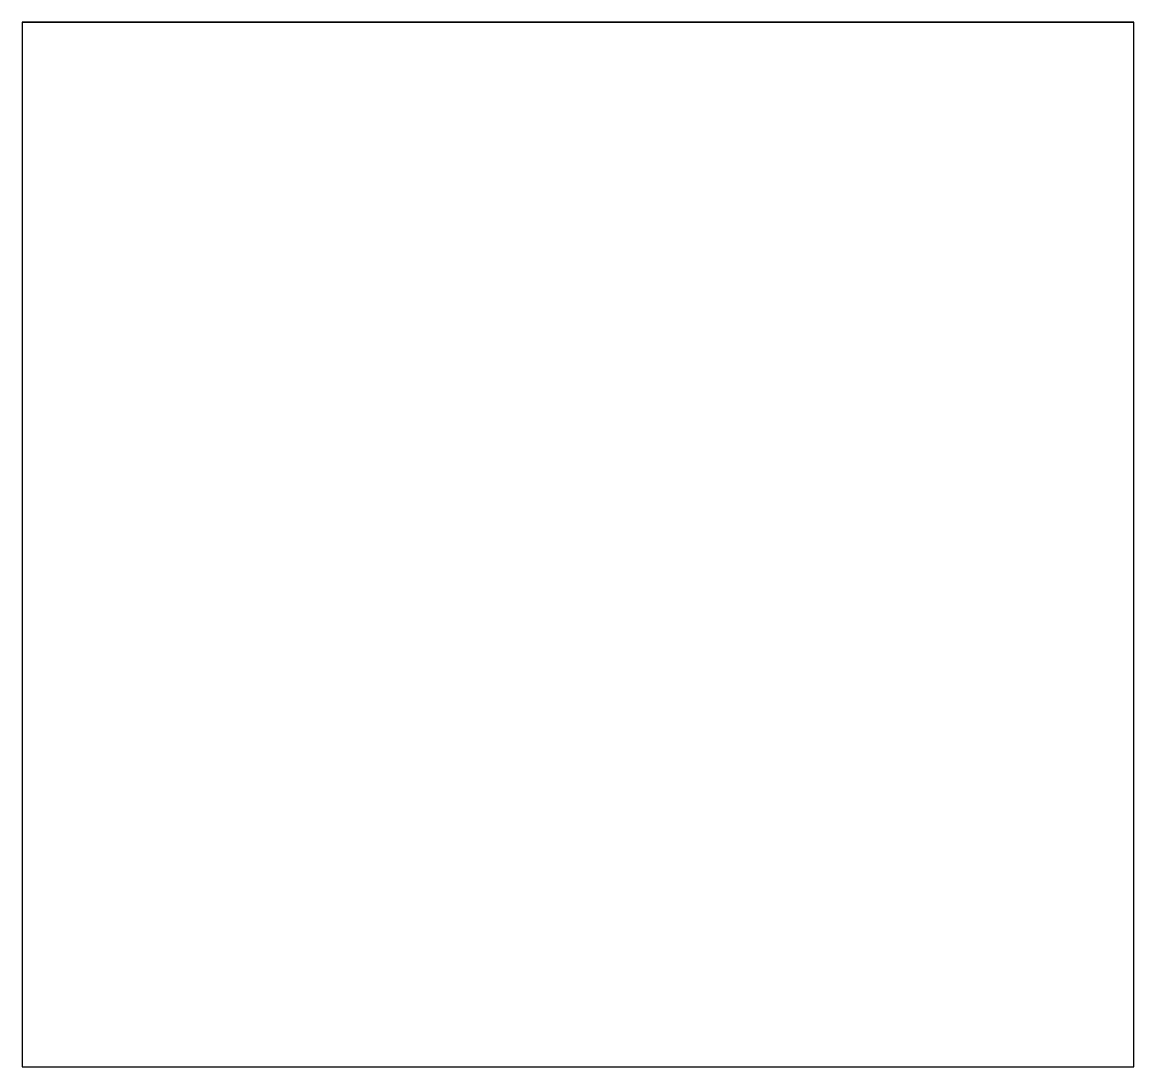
# Model space of a CAD drawing. Header units: inches. Extents: x -18.1 to 4.3, y -0.8 to 20.2.
import ezdxf

# ---------------------------------------------------------------- set-up
doc = ezdxf.new("R2010")
doc.units = ezdxf.units.IN
doc.layers.get('0').update_dxf_attribs({"linetype": 'CONTINUOUS'})

msp = doc.modelspace()

# ---------------------------------------------------------------- linework, layer by layer
for p, q in [((-18.095, 20.25), (4.254, 20.25)), ((-18.095, -0.75), (4.254, -0.75))]:
    msp.add_line(p, q)
msp.add_lwpolyline([(4.254, 20.25), (-18.095, 20.25), (-18.095, -0.75), (4.254, -0.75)], close=True)

doc.saveas('drawing.dxf')
